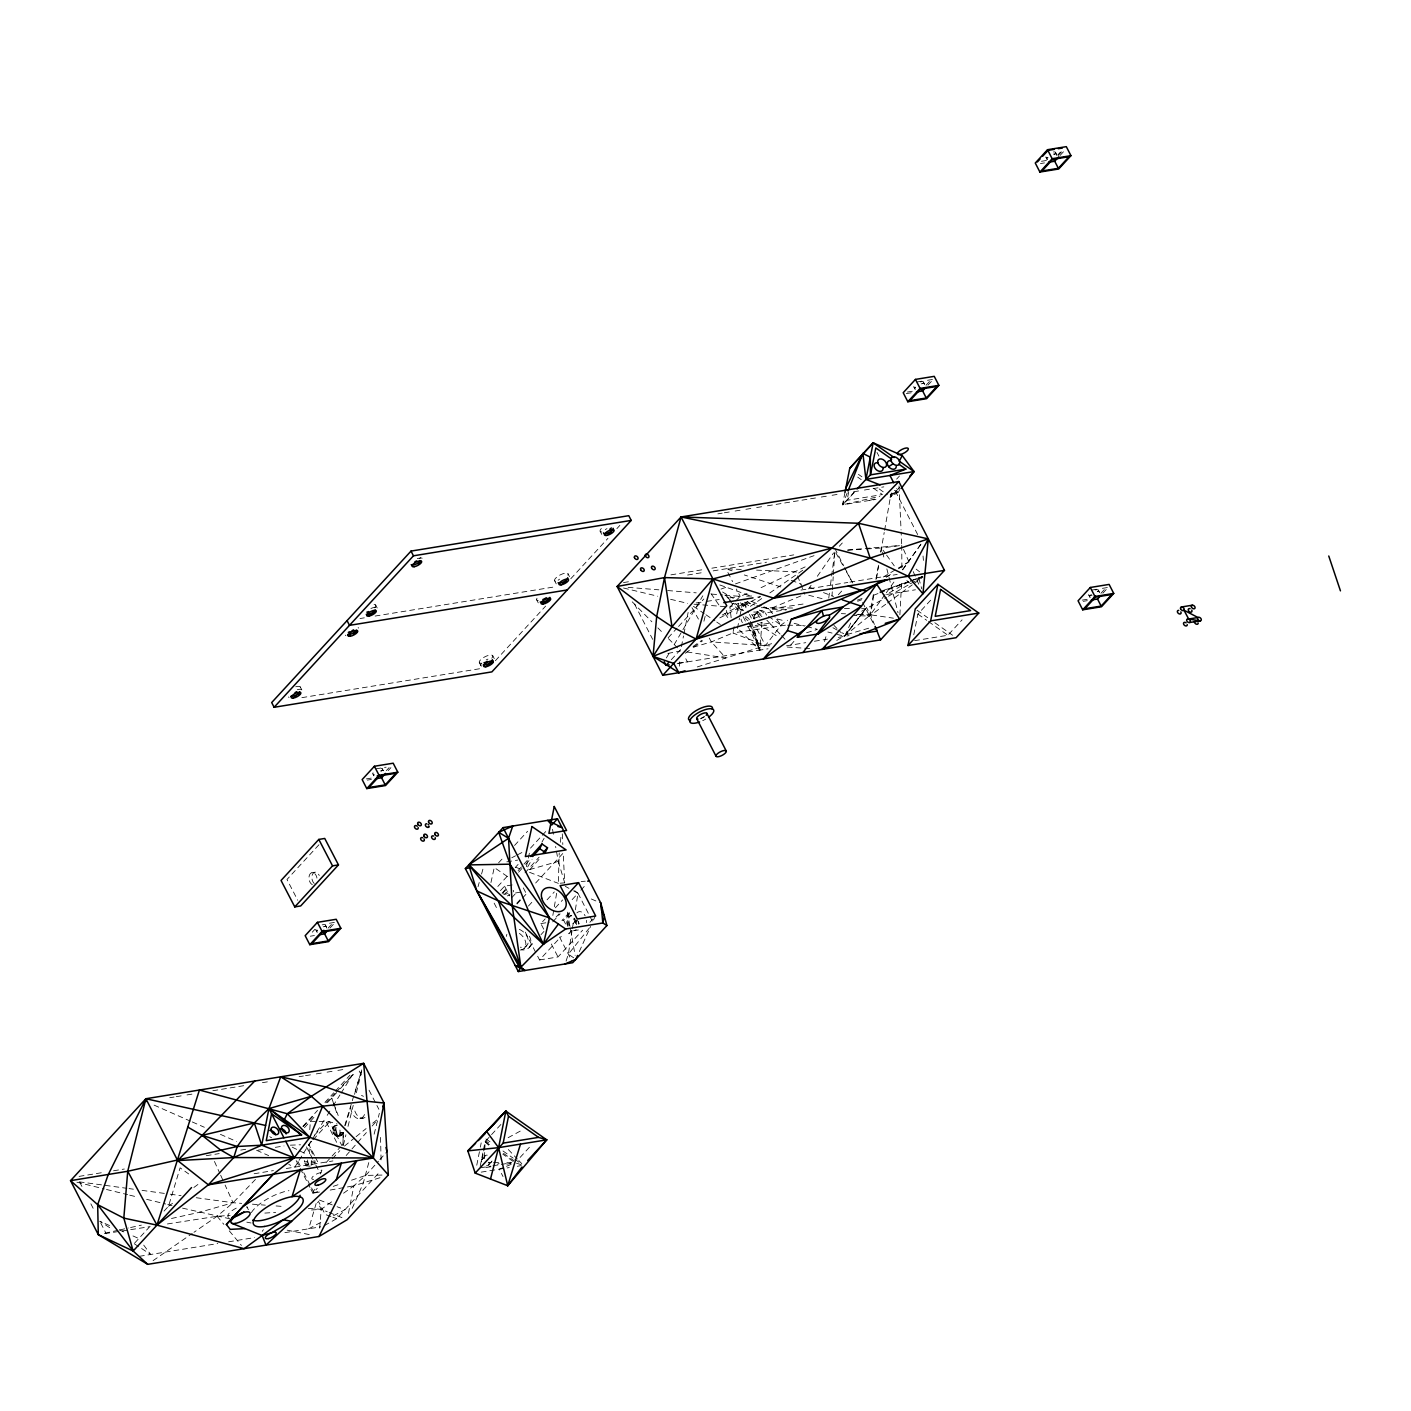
<?xml version="1.0" encoding="UTF-8"?>
<svg xmlns="http://www.w3.org/2000/svg" width="1411" height="1411" viewBox="0 0 1411 1411"><rect width="100%" height="100%" fill="white"/><g stroke="black" fill="none" stroke-linecap="round" stroke-linejoin="round"><path stroke-width="0.75" stroke-dasharray="5 3.75" d="M336.188 1125.22C325.183 1129.382 342.238 1145.185 339.822 1129.065M343.332 1132.38L342.873 1145.326L343.332 1132.38L340.051 1132.91M484.502 1157.443L484.714 1151.517M484.784 1149.559L485.084 1141.658L501.399 1123.932M899.883 614.843L901.7 580.838M831.979 596.077L832.261 591.791M832.384 589.639L833.213 576.782M833.354 574.647L834.871 551.084L829.862 589.551M309.767 1129.7L310.349 1121.269L316.029 1115.078M679.379 666.168L679.714 661.812M761.958 622.445L759.823 650.136L677.527 663.505M319.68 1228.134L321.232 1209.333L317.546 1202.154M535.669 883.004L563.201 853.073L564.7 882.827L558.35 883.374L559.215 852.914M560.361 842.314L561.278 833.848M873.356 594.472L869.582 616.06L856.001 615.602M828.751 598.105L829.58 591.685M311.143 1165.468L311.39 1159.965M311.708 1161.412L314.97 1160.883L315.023 1162.347L314.829 1163.722L311.566 1164.269M343.402 1132.768C340.792 1140.37 333.278 1131.075 336.682 1126.472L333.419 1127.001M753.58 618.882L753.633 618.565A5.221 3.563 42.6 0 0 750.229 613.432M759.965 617.507L759.03 616.519A5.221 3.563 42.6 0 1 757.672 613.168L758.995 610.716A5.221 3.563 42.6 0 1 765.397 612.921L786.703 609.675M572.09 930.519L568.333 954.171L565.158 963.942M572.407 928.456L574.048 918.102M575.371 909.83L577.999 893.269L574.665 890.658M873.744 595.407L870.569 614.808L874.397 624.456M876.566 578.175L878.683 565.229M880.799 552.301L881.505 547.997L901.735 545.351L901.135 532.159M552.83 915.422L556.869 891.928M875.966 579.515L878.224 566.693M880.834 551.719L884.203 532.494M884.591 530.36L890.941 494.009M681.407 646.661L683.506 635.973M683.929 633.821L688.127 612.445M348.429 1213.354L353.896 1185.769L365.731 1175.416L378.465 1161.2M476.759 1165.221L479.511 1151.394M480.34 1147.143L481.186 1142.892M480.163 1166.509L483.038 1152.011M483.444 1149.947L485.084 1141.658L490.393 1145.397M482.103 1159.525L485.807 1140.899L491.099 1144.621M734.161 626.59L732.909 632.957L711.391 641.899L692.889 647.314M736.701 613.838L738.8 603.22L729.91 607.012L731.163 617.824M737.459 628.424L739.505 618.071M739.928 616.007L742.398 603.591M844.977 492.368L842.49 504.838L875.949 499.406M848.699 492.033L847.041 500.305L842.49 504.838L879.811 496.302M913.764 634.791L917.873 614.102L930.625 600.222M490.957 882.528L494.256 867.536L508.63 877.36M526.391 866.636L530.042 850.163M368.765 1162.611L363.156 1183.529L351.604 1209.668M343.332 1145.309L345.924 1134.797M348.023 1126.401L353.226 1105.377M356.348 1092.749L361.569 1071.725M374.127 1134.197L379.347 1113.314M703.93 621.228L705.976 613.044M478.029 886.69L479.211 882.475M481.557 874.026L483.32 867.677M891.77 492.88L890.623 497.025L886.425 497.695M345.378 1125.431L350.845 1106.806M354.514 1094.389L361.816 1069.538L354.796 1092.484M316.152 1203.512L308.692 1228.787L322.061 1221.75M164.046 1211.097L168.509 1206.264L180.097 1167.832L188.668 1173.917M824.483 641.511L826.864 633.61M344.672 1125.819L354.161 1094.566M319.415 1192.03L312.942 1193.212L314.441 1189.35M320.438 1173.952L321.937 1170.107L318.674 1170.636L315.852 1165.133M847.2 492.986L842.49 504.838L854.202 492.122M579.321 951.578L590.627 926.41M593.502 920.007L595.971 914.487M850.657 623.098L844.713 636.326L834.166 633.627M527.661 866.954L532.053 859.317M541.912 842.155L544.099 838.346M666.362 657.949L669.678 652.305M674.105 644.756L681.83 631.581M682.942 629.694L702.819 595.795M311.002 1141.234L294.811 1167.126L288.779 1164.481M312.166 1139.382L326.029 1117.195M327.193 1115.343L331.814 1107.935M332.978 1106.083L339.91 1094.989M341.074 1093.137L352.644 1074.635M808.574 588.898L811.078 585.3M817.339 576.288L833.619 552.883M885.014 594.542L869.599 615.849M886.302 592.761L893.921 582.055M902.846 569.585L921.93 542.829L900.535 572.425M697.263 666.927L765.467 645.585L781.024 625.144L787.603 620.223M865.807 608.723L844.307 636.114L865.807 608.723L861.539 608.688M589.322 928.032L568.333 954.171L575.847 959.304M790.636 645.127L794.94 640.224M310.967 1189.367L312.942 1193.212L317.281 1188.291M346.171 1155.521L350.492 1150.6M351.939 1148.96L366.384 1132.574M372.151 1126.013L377.936 1119.47M379.876 1159.613L386.949 1151.711M518.084 870.622L527.943 859.669M518.631 872.192L524.257 865.931M525.65 864.361L529.883 859.669M525.033 872.827L539.09 857.165M529.778 869.687L541.03 857.165M386.385 770.6L389.101 767.637M318.939 844.766L286.98 879.494L297.756 900.271M388.254 770.547L390.918 767.655M495.367 660.718L545.616 606.113M570.767 578.757L607.947 538.332M616.889 528.631L619.852 525.386M312.272 932.195L314.935 929.285M328.04 928.173L333.49 922.247M329.945 928.085L335.271 922.283L329.151 923.288M1057.721 154.963L1060.384 152.071M1058.144 155.545L1062.236 151.1M1060.049 155.457L1065.376 149.654M668.126 637.807L677.051 628.107M678.55 626.484L703.842 598.987M134.715 1243.003L149.213 1227.235M671.248 659.748L681.46 648.637M926.057 385.238L931.507 379.312M927.962 385.15L933.306 379.347L925.14 380.67M498.594 862.809L504.397 856.512M514.539 845.471L527.591 831.291M854.149 492.598L847.041 500.305L882.439 494.555L873.603 488.329M530.501 848.117L546.092 831.15M497.818 886.478L507.96 875.455M515.209 867.571L518.102 864.414M500.464 890.623L504.556 886.196L514.98 884.485M754.814 615.073L758.271 611.316M502.069 893.128L506.073 888.789M896.62 479.123L899.46 476.036M511.734 897.731L517.061 891.928M302.854 1126.401L317.563 1110.404M324.918 1102.414L333.737 1092.82M335.201 1091.232L349.91 1075.235M327.387 1102.714L338.922 1090.174M304.459 1127.671L310.349 1121.269L329.627 1121.78L337.176 1124.056M839.333 546.233L842.296 542.988M340.386 1088.604L353.473 1074.371M516.708 903.34L520.694 899.001M899.389 487.483L890.623 497.025L898.472 492.016L896.585 488.347M517.061 903.992L521.153 899.548M522.511 898.066L527.961 892.14M314.441 1135.273L326.364 1122.309L329.627 1121.78L341.868 1145.591M311.743 1141.234L308.762 1144.462L309.714 1155.803M313.242 1139.612L329.627 1121.78M528.419 906.038L532.829 901.259M547.062 899.812L554.311 891.928M838.293 594.789L844.131 588.44M543.711 929.161L540.854 923.605L545.193 918.878M555.352 907.837L562.601 899.971M326.135 1162.541L330.597 1157.673M332.096 1156.05L339.54 1147.954M524.134 948.421L526.603 945.758M332.379 1158.766L339.822 1150.653M556.093 917.079L559.003 913.905M572.143 899.636L577.999 893.269L570.767 889.336M580.838 890.165L586.553 883.974M529.248 947.398L535.122 941.014M540.995 934.646L543.923 931.454M552.724 921.877L560.079 913.887M569.321 912.458L561.913 920.501L563.624 920.219L569.533 913.781M537.662 956.252L539.566 959.956L561.296 936.322M572.901 923.729L575.794 920.572M571.667 930.502L568.704 933.712L570.414 933.447M539.566 959.956L557.998 956.958L582.637 930.184M589.886 922.3L592.779 919.143M324.495 1225.524L336.735 1218.645L379.894 1171.73M914.61 640.665L947.91 635.25L962.09 619.835M481.962 1159.225L485.031 1155.891M488.576 1165.045L491.628 1161.729M520.095 1157.426L530.025 1146.614M1100.933 593.308L1106.383 587.382M1102.838 593.22L1108.182 587.417L1100.016 588.74M303.259 1126.578L315.323 1113.932M325.906 1102.855L334.954 1093.366M336.471 1091.779L353.085 1074.388M255.462 1179.42L233.062 1202.736L217.1 1216.264L193.977 1232.279M729.91 607.012L734.302 602.444M735.766 600.927L740.175 596.377L748.324 593.026M344.46 1146.067L354.443 1138.007M356.101 1136.666L366.084 1128.588M372.733 1123.209L379.383 1117.829M168.509 1206.264L175.281 1201.237M193.889 1187.445L198.969 1183.688M885.702 604.278L869.582 616.06L861.909 613.714L844.713 636.326L838.557 630.082M887.484 602.973L912.282 584.842M914.063 583.537L922.917 577.064M685.305 653.24L692.201 648.266M693.93 647.032L702.555 640.806M331.55 1201.89L321.232 1209.333L308.215 1210.197M343.579 1193.212L353.896 1185.769L382.522 1176.933M692.995 646.52L701.796 640.365M153.093 1260.64L192.213 1233.514M750.387 606.36L762.751 597.841M769.824 592.955L804.993 568.704M886.231 577.311L891.593 573.607M898.736 568.686L907.679 562.548L898.296 568.104M836.741 640.471L845.912 634.897L870.569 614.808L893.428 618.177M883.268 577.011L896.408 569.215M908.86 581.579L886.337 594.525L915.474 589.78M861.698 611.228L886.514 597.259M888.436 596.183L915.157 581.138M917.062 580.062L922.794 576.834M508.119 1137.689L522.723 1129.77M805.17 566.887L758.518 588.863M722.238 615.037L747.371 601.65M333.507 1215.735L344.972 1209.703L337.088 1206.74M719.786 617.895L760.458 596.659L755.114 597.523M511.805 857.747L515.544 855.807M517.414 854.854L523.022 851.962M800.866 595.936L769.207 609.111L756.86 605.566M511.152 1164.41L499.247 1169.208L503.021 1176.545M857.676 601.298L861.751 599.746M873.938 595.107L877.995 593.555M880.023 592.779L908.455 581.949M910.483 581.173L922.671 576.535L910.43 580.803M752.275 615.196L757.672 613.168M753.633 618.565L759.03 616.519M857.341 600.151L863.461 597.947M879.794 592.02L908.367 581.667L879.882 591.632M910.412 580.944L922.653 576.499M721.003 589.092L727.212 586.853M735.484 583.889L814.041 555.652M312.942 1193.212L319.027 1191.149M333.243 1186.351L341.374 1183.617M351.515 1180.196L365.731 1175.416L382.169 1175.063M709.222 638.089L711.391 641.899L765.467 645.585L771.641 643.663M806.616 632.763L816.898 629.571M868.647 628.212L845.912 634.897L842.208 632.851M869.652 500.429L877.889 498.03M890.235 494.414L898.472 492.016L894.398 490.446M529.584 869.599L558.297 861.398L555.599 846.406M892.246 493.444L898.472 492.016M854.078 615.531L861.998 613.714M104.767 1233.232L117.677 1230.374M119.829 1229.898L128.436 1227.993M130.588 1227.517L141.365 1225.136M171.489 1218.487L199.48 1212.296L233.062 1202.736L241.669 1203.371M667.862 653.452L680.561 650.93M330.192 1190.073L353.896 1185.769M677.245 663.523L687.369 661.847L684.529 656.327M1041.477 161.295L1047.597 160.307M1040.436 163.57L1044.51 162.9M916.974 382.011L923.094 381.005M907.361 392.046L913.622 391.041M906.303 393.598L912.423 392.593M717.864 513.851L722.185 513.145M724.337 512.793L732.962 511.399M735.113 511.047L743.738 509.636M745.89 509.3L754.515 507.889M756.666 507.537L765.291 506.143M767.443 505.791L808.397 499.124M810.549 498.788L819.174 497.377M821.325 497.025L829.95 495.631M832.102 495.279L840.727 493.868M853.655 491.769L862.28 490.375M864.432 490.023L883.833 486.866M359.999 618.529L364.32 617.824M375.097 616.06L556.199 586.623M623.503 582.567L632.11 581.156M670.913 574.859L703.242 569.603M711.867 568.192L793.758 554.876M687.563 575.035L704.636 572.249M713.172 570.873L766.543 562.195M800.954 590.08L847.835 582.461M849.951 582.108L897.202 574.436M301.883 697.651L480.834 668.549M747.283 626.819L751.216 626.184M755.15 625.549L772.84 622.674M780.036 634.033L770.97 624.526L753.65 627.348L759.823 650.136L768.043 648.795M1091.849 590.08L1097.97 589.075M786.527 645.797L805.769 642.658M814.429 641.247L827.41 639.148M838.222 637.384L849.052 635.62M1082.237 600.116L1088.498 599.111M1083.225 601.333L1087.299 600.663M375.926 768.854L386.138 767.196M366.313 778.907L372.575 777.884M367.301 780.107L371.393 779.454M311.637 872.739L314.53 872.263M506.796 861.856L517.643 860.093M515.544 892.969L521.982 891.928M310.314 936.198L314.406 935.546M570.661 915.739L571.667 915.563A6.332 4.074 80.8 0 0 568.404 919.725A6.332 4.074 80.8 0 0 570.132 926.48M540.854 923.605L549.549 922.177M573.413 930.766L581.579 929.443M169.761 1097.723L174.064 1097.035M176.216 1096.682L184.841 1095.271M186.993 1094.918L193.466 1093.878M212.867 1090.721L245.197 1085.465M262.428 1082.66L271.053 1081.267M299.079 1076.699L303.383 1076.011M305.534 1075.658L314.159 1074.247M316.311 1073.894L324.936 1072.501M327.087 1072.148L335.712 1070.755M337.864 1070.402L346.489 1068.991M359.911 1118.676L363.174 1118.147M334.054 1126.049L337.335 1125.519M332.978 1128.2L336.259 1127.671M332.784 1129.594L336.065 1129.047M332.855 1131.058L336.118 1130.511M333.155 1132.504L336.435 1131.957M333.684 1133.827L336.964 1133.298M339.998 1133.35L343.261 1132.821M79.087 1176.386L94.184 1173.934M96.336 1173.582L104.961 1172.171M113.568 1170.777L124.344 1169.013M206.253 1155.697L219.181 1153.598M240.734 1150.106L247.207 1149.048M334.407 1134.938L337.688 1134.409M339.557 1134.567L342.838 1134.038M335.271 1135.784L338.552 1135.255M338.922 1135.52L342.203 1134.973M336.224 1136.278L341.391 1135.608M337.194 1136.402L340.474 1135.873M258.054 1150.159L264.545 1149.118M275.339 1147.355L283.981 1145.944M310.12 1166.156L305.993 1165.839L304.741 1163.405L304.423 1161.958L307.704 1161.429L307.633 1159.965M304.741 1163.405L308.004 1162.876L309.256 1165.31M311.76 1162.876L315.023 1162.347M305.27 1164.728L308.533 1164.198M254.156 1173.74L273.417 1170.601M286.257 1168.52L332.925 1160.936M480.463 1167.797L490.869 1166.103M492.95 1165.768L499.194 1164.745M501.275 1164.41L511.682 1162.717M485.984 1167.55L494.309 1166.209M506.796 1164.163L510.976 1163.493M481.204 1172.135L509.283 1167.567M517.29 1166.262L521.312 1165.609M139.354 1256.319L217.788 1243.567M228.6 1241.803L254.58 1237.588M284.881 1232.65L320.738 1226.829M104.784 1233.655L119.9 1231.309M122.069 1230.974L128.542 1229.969M130.694 1229.634L150.148 1226.618M167.415 1223.954L217.1 1216.264L230.116 1215.4M696.117 602.956L704.495 601.703M706.594 601.386L719.187 599.499M729.681 597.947L740.175 596.377L736.383 589.022M803.071 604.049L769.207 609.111L763.386 606.571M847.799 549.973L897.431 545.722M581.173 881.522L585.283 881.187M847.588 550.237L864.555 549.108M866.671 548.967L881.505 547.997L885.332 553.359M264.827 1213.09L275.674 1212.366M290.349 1145.168L300.578 1144.78M746.631 596.165L755.255 595.883M498.524 1162.593L489.282 1162.505A4.409 3.016 42.6 0 1 488.294 1162.258M761.34 607.7L792.964 608.018M844.413 608.511L850.833 608.582M785.416 625.196L732.909 632.957L765.467 645.585L769.824 645.885M787.603 625.214L805.134 625.426M506.831 1162.699L510.976 1162.77M753.739 612.021L757.83 612.145M786.033 609.799L769.207 609.111L775.115 617.136M841.326 613.626L845.506 613.803M858.029 614.296L870.569 614.808L866.372 607.312M741.286 569.444L725.995 568.774L732.097 570.838M756.578 570.115L795.91 571.825L804.817 594.296M787.232 647.049L802.489 648.09M804.658 648.231L811.202 648.672M252.41 1204.183L265.321 1205.153M276.08 1205.946L284.669 1206.599M308.321 1208.363L321.232 1209.333L327.211 1211.732M694.036 604.225L725.695 606.677M628.107 587.364L658.866 589.833M667.65 590.539L696.223 592.849M711.603 594.084L722.591 594.966M724.778 595.142L740.175 596.377M79.21 1181.836L126.884 1188.309M129.054 1188.591L133.392 1189.191M142.052 1190.373L168.05 1193.9M170.22 1194.2L181.067 1195.664M196.235 1197.727L233.062 1202.736L225.09 1185.046M687.034 651.953L725.836 657.985L711.391 641.899M182.566 1208.151L229.834 1218.787M246.819 1222.155L251.07 1223.002M287.156 1230.18L310.508 1234.819M623.521 588.017L657.738 596.218M670.578 599.287L687.668 603.379M76.9 1182.206L104.361 1188.944M106.478 1189.473L127.625 1194.658M129.724 1195.17L138.19 1197.251M146.638 1199.332L165.669 1203.989M167.786 1204.518L172.001 1205.558M808.75 595.283L822.56 598.758M777.285 619.006L785.715 621.157M794.146 623.327L804.676 626.043M806.775 626.59L817.322 629.288M827.851 632.005L832.067 633.08M744.779 602.091L754.814 604.966M521.259 1164.675L515.138 1162.823L502.757 1154.11M780.777 586.923L744.303 574.947M719.804 584.965L750.952 596.059M515.879 867.342L519.724 868.717M330.968 1216.547L325.183 1214.448L318.375 1201.184M332.89 1217.252L336.735 1218.645M319.362 1200.038L335.113 1205.982M791.271 580.327L801.36 584.172M809.403 587.241L813.441 588.775M823.513 592.602L833.584 596.447M529.584 872.333L558.35 883.374M329.204 1212.525L343.173 1218.116M591.297 898.983L600.804 903.058M751.781 601.474L761.464 605.725M154.081 1105.13L190.273 1121.075M192.284 1121.957L204.348 1127.266M220.433 1134.356L236.501 1141.446M256.608 1150.3L268.672 1155.609M109.564 1225.559L99.811 1221.22L110.711 1228.346M119.318 1229.881L125.156 1232.473M132.969 1235.93L138.825 1238.541M292.2 1147.161L298.038 1150.036M299.979 1151.006L307.757 1154.833M743.297 610.734L740.034 609.076L742.592 611.333L733.544 603.15M565.335 886.373L568.95 888.348M832.949 627.754L840.356 631.846M722.538 591.985L733.297 598.423M742.115 603.679L748.624 607.577M134.327 1243.796L139.777 1247.342M141.594 1248.541L150.677 1254.467L143.569 1244.908M757.372 623.203L777.972 636.784M693.401 606.307L704.177 613.591M705.976 614.79L714.954 620.858M716.735 622.057L720.333 624.491M858.435 474.361L861.909 476.812M879.159 488.947L887.343 494.714M857.694 477.13L861.221 479.617M917.027 610.205L927.68 617.701M934.787 622.71L952.548 635.215M917.873 614.102L926.71 620.311M928.473 621.563L947.91 635.25M747.195 601.315L750.705 603.785M759.629 610.063L766.755 615.09M768.536 616.342L781.024 625.144L776.297 618.723M744.567 602.762L749.876 606.501M756.931 611.474L762.24 615.214M485.895 1138.942L492.756 1143.774M502.986 1150.97L513.145 1158.131M514.839 1159.331L521.611 1164.093M503.462 1153.334L514.08 1160.794M916.18 569.144L919.584 571.79M906.779 580.556L911.629 584.524M725.43 595.266L728.676 597.982M735.184 603.414L743.297 610.222M727.053 597.241L731.921 601.668M739.523 630.135L759.823 650.136L751.375 621.351M485.084 1141.658L489.529 1146.085M833.936 625.39L837.005 628.512M632.216 601.827L651.864 621.775M657.896 627.913L662.429 632.516M668.479 638.654L677.545 647.861M729.328 600.539L741.181 612.78M781.553 635.62L786.103 640.365M766.826 620.187L770.97 624.526M508.313 1149.542L517.308 1158.995M518.807 1160.565L521.805 1163.705M217.1 1216.264L223.855 1224.36M229.27 1230.851L241.422 1245.437M740.493 602.709L745.22 608.794M886.619 555.14L894.274 565.864M711.021 593.661L719.839 606.271M724.884 613.468L728.658 618.865M765.397 612.921L766.596 615.178M691.972 607.7L698.445 619.094M835.912 552.953L845.365 569.832M846.424 571.702L852.72 582.937M1055.569 152.335L1056.557 154.275M1046.027 157.362L1047.015 159.302M1098.358 590.098L1099.363 592.038M1088.816 595.125L1089.821 597.065M923.482 382.028L924.487 383.968M913.94 387.055L914.945 388.995M876.989 452.42L878.894 456.106M895.385 491.204L917.997 535.175M834.712 548.226L843.743 565.793M844.678 567.61L851.768 581.403M862.615 602.497L873.427 623.556M727.882 572.46L732.609 581.649M743.756 603.361L748.5 612.603M749.453 614.455L751.357 618.159M756.966 629.059L765.467 645.585M600.169 531.347L601.721 534.346M634.562 604.102L652.676 639.342M567.945 573.642L569.497 576.658M554.699 580.856L556.234 583.854M536.709 599.851L538.261 602.867M492.721 655.639L494.256 658.637M479.352 662.676L480.904 665.692M577.999 893.269L592.673 921.842M577.346 920.007L579.286 923.782L577.593 924.064L575.653 920.289M563.624 920.219L565.564 923.993M559.55 937.045L571.861 960.997M523.305 887.907L526.038 893.198M551.331 943.994L557.998 956.958M375.661 604.984L377.196 607.982M504.556 886.196L509.706 895.862M525.28 932.16L536.709 954.4M494.15 903.128L496.919 908.525M382.434 768.872L383.439 770.812A5.397 1.87 -27.2 0 0 380.176 770.706M372.892 773.916L373.897 775.856A5.397 1.87 -27.2 0 1 374.038 774.727M300.278 686.91L301.831 689.926M325.465 924.963L326.452 926.904M315.923 929.99L316.911 931.948M359.223 1071.072L361.198 1074.882M369.047 1090.192L375.926 1103.578M376.913 1105.483L378.889 1109.311M326.364 1122.309L336.718 1142.451M314.424 1155.45L308.762 1144.462L313.365 1156.156M315.358 1157.285L319.115 1164.604M306.452 1146.826L314.918 1163.317M297.897 1161.359L302.783 1170.848M303.753 1172.735L310.579 1186.016M311.549 1187.921L315.447 1195.505M296.187 1160.6L309.979 1187.445M248.407 1209.703L246.854 1206.687A10.706 3.704 -27.2 0 1 247.048 1207.675M79.916 1182.541L81.909 1186.404M90.851 1203.812L94.837 1211.555M100.728 1223.02L106.266 1233.814M743.156 616.713L747.072 624.579M748.059 626.537L759.823 650.136L750.299 621.387M214.454 1161.465L219.781 1173.264M220.663 1175.222L224.208 1183.088M903.516 549.39L909.689 563.518M913.217 571.596L919.39 585.724M748.712 622.586L759.823 650.136L749.823 623.045M333.102 1101.956L331.656 1098.075L334.319 1105.836M333.843 1103.896L338.199 1115.554M726.259 610.399L729.187 618.618M334.989 1107.776L337.652 1115.537M558.297 861.398L564.7 882.827M918.826 578.281L921.718 588.775M882.58 552.177L884.715 560.537M886.849 568.898L898.049 612.815M307.704 1161.429L308.004 1162.876M552.53 829.28L554.064 837.834M567.398 912.141L575.141 955.353M923.041 556.005L923.411 560.396M562.284 833.883L562.813 844.519M899.036 485.948L901.047 529.954M304.37 1160.495L304.423 1161.958M380.529 1137.407L381.129 1161.412M901.735 545.351L901.894 570.326M499.053 1163.334A4.409 3.016 42.6 0 1 497.642 1164.11M492.016 1161.024A4.409 3.016 42.6 0 1 490.217 1162.488M484.626 1158.378A4.409 3.016 42.6 0 1 488.347 1155.362M488.982 1162.558A4.409 3.016 42.6 0 1 486.231 1165.821M481.557 1161.712A4.409 3.016 42.6 0 1 485.296 1158.678M761.993 622.498A5.221 3.563 42.6 0 1 759.965 622.868M754.85 619.182A5.221 3.563 42.6 0 1 755.979 614.261A5.221 3.563 42.6 0 1 761.94 616.678M747.936 620.575A5.221 3.563 42.6 0 1 745.167 617.701M742.451 622.551A5.221 3.563 42.6 0 1 741.11 619.182M745.608 616.625A5.221 3.563 42.6 0 1 750.017 621.193M365.008 1117.459A11.517 7.39 80.8 0 1 354.038 1107.935M361.463 1095.5A11.517 7.39 80.8 0 1 363.421 1096.365M364.549 1114.531A11.517 7.39 80.8 0 1 356.013 1117.741A11.517 7.39 80.8 0 1 350.545 1105.483M228.776 1217.323A10.706 3.704 -27.2 0 1 237.93 1207.375M313.595 1179.384A6.12 2.116 -27.2 0 1 314.212 1175.416A6.12 2.116 -27.2 0 1 322.502 1172.982M262.252 1231.38A6.12 2.116 -27.2 0 1 263.487 1229.739M251.387 1212.613A27.709 9.56 -27.2 0 1 276.662 1194.323L283.082 1192.03A27.709 9.56 -27.2 0 1 288.955 1190.672M271.706 1137.777A4.498 3.069 42.6 0 1 269.748 1136.613M575.265 923.006A8.995 5.785 80.8 0 1 574.753 918.385M576.87 912.882A8.995 5.785 80.8 0 1 585.159 915.88M586.412 920.325A8.995 5.785 80.8 0 1 586.465 922.635M576.182 919.919A6.332 4.074 80.8 0 1 576.358 924.716M568.333 925.404A6.332 4.074 80.8 0 1 567.751 918.42A6.332 4.074 80.8 0 1 571.737 915.862M574.577 918.614A6.332 4.074 80.8 0 1 575.371 924.875M567.91 926.48A8.995 5.785 80.8 0 1 570.009 913.27M578.263 921.648A8.995 5.785 80.8 0 1 578.316 923.976M576.199 929.479A8.995 5.785 80.8 0 1 574.894 930.413M519.407 933.394A11.253 7.69 42.6 0 1 525.88 943.553A11.253 7.69 42.6 0 1 520.271 950.026M506.355 936.41A11.253 7.69 42.6 0 1 506.902 934.347M519.371 929.355A11.253 7.69 42.6 0 1 528.331 940.89A11.253 7.69 42.6 0 1 520.306 947.204M529.425 936.216A14.304 9.789 42.6 0 1 521.611 949.868M480.957 663.311A7.549 2.61 -27.2 0 1 481.063 659.36A7.549 2.61 -27.2 0 1 490.252 655.039A7.549 2.61 -27.2 0 1 491.751 658.231M481.486 666.133A7.549 2.61 -27.2 0 1 481.856 663.082M486.178 659.942A7.549 2.61 -27.2 0 1 487.959 659.113M538.208 600.557A7.549 2.61 -27.2 0 1 537.027 598.229M295.728 686.769A7.549 2.61 -27.2 0 1 299.308 689.52M345.924 635.603A7.549 2.61 -27.2 0 1 345.342 635.144M358.112 627.648A7.549 2.61 -27.2 0 1 358.694 628.107M289.061 697.422A7.549 2.61 -27.2 0 1 288.461 696.963M297.262 689.767A7.549 2.61 -27.2 0 1 301.231 689.468M1095.112 589.992A5.397 1.87 -27.2 0 1 1096.841 592.726M1092.079 595.23A5.397 1.87 -27.2 0 1 1088.728 594.631M1090.244 597.4A5.397 1.87 -27.2 0 1 1091.338 594.437M1097.247 591.65A5.397 1.87 -27.2 0 1 1099.451 592.532M381.305 768.431A5.397 1.87 -27.2 0 1 380.917 771.5M374.038 774.357A5.397 1.87 -27.2 0 1 373.033 772.787M507.554 893.498A5.397 1.87 -27.2 0 1 504.186 894.292M503.462 894.168A5.397 1.87 -27.2 0 1 508.083 889.142M513.163 890.429A5.397 1.87 -27.2 0 1 513.445 891.875M509.812 894.839A5.397 1.87 -27.2 0 1 507.29 895.897M504.732 893.939A5.397 1.87 -27.2 0 1 507.801 891.681M322.202 924.858A5.397 1.87 -27.2 0 1 323.948 927.591M317.052 930.449A5.397 1.87 -27.2 0 1 315.817 929.496M323.207 926.798A5.397 1.87 -27.2 0 1 326.311 928.032M317.334 932.265A5.397 1.87 -27.2 0 1 317.598 930.078M920.237 381.905A5.397 1.87 -27.2 0 1 921.965 384.639M915.086 387.514A5.397 1.87 -27.2 0 1 913.852 386.561M915.369 389.313A5.397 1.87 -27.2 0 1 915.633 387.143M921.224 383.845A5.397 1.87 -27.2 0 1 924.575 384.462M374.056 604.349A7.549 2.61 -27.2 0 1 373.527 608.652M420.549 557.698A7.549 2.61 -27.2 0 1 419.561 558.756M601.774 531.982A7.549 2.61 -27.2 0 1 602.303 527.661M555.352 581.261A7.549 2.61 -27.2 0 1 560.573 574.718A7.549 2.61 -27.2 0 1 567.875 575.177M370.899 608.458A7.549 2.61 -27.2 0 1 377.337 608.67M417.286 558.685A7.549 2.61 -27.2 0 1 422.771 558.932M605.301 529.601A7.549 2.61 -27.2 0 1 606.995 528.614M558.139 580.238A7.549 2.61 -27.2 0 1 559.567 579.163M1053.312 154.169A5.397 1.87 -27.2 0 1 1056.433 155.404M1047.438 159.637A5.397 1.87 -27.2 0 1 1047.703 157.45M1053.453 151.947A5.397 1.87 -27.2 0 1 1054.052 154.963M1048.126 157.75A5.397 1.87 -27.2 0 1 1045.921 156.868M314.212 883.498A6.226 4.004 80.8 0 1 312.819 873.709A6.226 4.004 80.8 0 1 319.274 875.525M312.325 884.662A6.226 4.004 80.8 0 1 308.974 877.377A6.226 4.004 80.8 0 1 313.03 872.668A6.226 4.004 80.8 0 1 317.087 879.141M705.782 719.046A13.281 4.586 -27.2 0 1 702.713 720.668M704.459 716.471A13.281 4.586 -27.2 0 1 701.39 718.076M704.16 716.947A5.75 1.975 -27.2 0 1 700.191 718.799"/><path stroke-width="1.5" d="M265.603 1125.467L145.897 1098.728L127.731 1171.271L123.815 1218.116L133.163 1251.028L147.749 1264.344L318.992 1236.495L347.159 1219.704L388.325 1174.94L384.057 1103.032L363.65 1063.33L145.897 1098.728L70.55 1180.654L98.294 1234.643L147.749 1264.344M685.005 670.772L678.885 672.694L653.046 656.397L656.679 616.554L664.51 577.593L681.072 516.955L898.825 481.539L944.47 570.361L880.517 639.906L662.764 675.305L617.118 586.482L681.072 516.955L858.488 523.269L928.315 538.914L922.935 593.802L908.12 576.27L870.181 558.103L831.837 548.085L681.072 516.955L726.736 605.778L662.764 675.305M127.731 1171.271L156.974 1225.136L208.369 1184.817L373.315 1157.99L384.057 1103.032L367.036 1101.268L322.625 1106.189L287.315 1113.755L199.41 1090.033L156.974 1225.136L123.815 1218.116L97.676 1204.659L70.55 1180.654L127.731 1171.271L237.224 1146.49L261.688 1145.203L309.803 1137.389L373.315 1157.99L388.325 1174.94M187.963 1127.195L202.108 1135.361L220.063 1149.63L233.767 1157.549L373.315 1157.99L367.036 1101.268L325.518 1086.911L280.701 1076.805L268.954 1108.605L261.688 1145.203L233.767 1157.549L177.68 1160.583L145.897 1098.728L108.083 1174.957L97.676 1204.659L98.294 1234.643L133.163 1251.028L191.543 1187.551M475.19 1173.105L503.163 1143.122L508.507 1116.207L505.861 1111.074L467.835 1150.865L475.19 1173.105L507.748 1185.734L546.727 1139.841L505.861 1111.074L479.881 1138.695M844.977 492.368L849.757 468.258L873.18 442.807L902.211 455.541L914.028 471.574L901.065 488.612M894.08 457.534L873.18 442.807L865.913 479.387L857.13 488.947M907.978 645.533L915.245 608.952L937.909 584.295L978.775 613.062L956.094 637.719L907.978 645.533L930.643 620.893L937.909 584.295M518.296 971.562L520.888 967.188L543.429 944.224L549.443 917.891L503.057 827.622L557.486 818.768L600.98 903.393L602.832 922.97L606.906 925.545L572.725 962.708L518.296 971.562L465.365 868.576L503.057 827.622M886.055 579.868L877.307 583.113L861.398 606.236L818.239 633.927L797.356 637.331L798.22 633.945L787.426 630.576L763.422 658.937L817.41 620.17M490.499 1179.049L498.594 1147.654L505.861 1111.074L488.312 1130.158M678.885 672.694L673.7 663.399L653.046 656.397L696.117 639.06L712.925 578.916L831.837 548.085L858.488 523.269L898.825 481.539M336.312 1179.719L341.356 1163.193L292.042 1196.669L300.314 1169.86L243.009 1206.37L226.36 1224.483L230.205 1229.369L245.02 1228.611M486.513 1131.322L498.594 1147.654L507.748 1185.734L520.483 1144.109M367.036 1101.268L363.65 1063.33L311.337 1096.294L268.954 1108.605L254.333 1122.962L237.224 1146.49L233.767 1157.549L208.369 1184.817L177.68 1160.583L254.774 1081.02M382.892 1106.735L384.057 1103.032M787.426 630.576L791.306 619.235C823.707 607.012 855.489 592.779 887.59 579.621M847.993 491.01L862.915 453.442L870.322 457.164L870.464 474.854L865.913 479.387L880.147 484.925M280.701 1076.805L311.337 1096.294L322.625 1106.189L309.803 1137.389L294.246 1157.831L273.205 1174.269L243.009 1206.37M577.593 955.441L575.847 959.304L565.158 963.942M539.725 848.699L542 844.007L547.521 847.782L545.246 852.473L539.725 848.699L532.688 856.53M845.789 488.224L862.915 453.442L865.913 479.387L914.028 471.574L899.318 461.221L902.211 455.541M318.992 1236.495L356.789 1160.689L265.991 1245.119L262.164 1235.507L231.863 1223.337M284.405 1119.487L287.315 1113.755L311.337 1096.294M908.12 576.27L928.315 538.914L870.181 558.103L773.634 598.141L696.117 639.06L672.006 626.749L656.679 616.554L617.118 586.482L664.51 577.593L712.925 578.916L773.634 598.141L944.47 570.361M653.046 656.397L672.006 626.749L712.925 578.916M600.98 903.393L601.686 910.73L604.384 916.268L602.832 922.97L565.652 929.02L543.429 944.224C526.038 907.943 511.981 870.234 498.718 832.331L512.722 826.052L508.542 838.293L468.752 864.908L498.383 900.871L513.375 916.797L543.429 944.224L558.421 924.046M803 652.499L829.668 617.277L829.262 615.249A7.584 2.628 -27.2 0 0 820.885 617.489A7.584 2.628 -27.2 0 0 816.44 622.78L817.04 623.221A7.584 2.628 -27.2 0 0 828.892 618.3M507.748 1185.734L522.017 1166.985M530.748 856.53L542 844.007M543.306 852.473L547.521 847.782M273.205 1174.269L226.36 1224.483M829.262 615.249L850.18 602.462L876.548 583.942L899.654 619.094L822.084 649.395L861.398 606.236L842.296 599.816M411.024 551.084L271.688 702.555L274.122 707.281L491.892 671.883L631.211 520.412L628.777 515.685L411.024 551.084L413.458 555.811L274.122 707.281M374.409 766.261L362.151 779.577L366.772 788.59L385.556 785.539L397.814 772.205L393.193 763.21L374.409 766.261L379.048 775.274L366.772 788.59M318.815 839.422L281.054 880.464L294.776 906.903L300.702 905.933L338.464 864.89L324.742 838.451L318.815 839.422L332.537 865.86L294.776 906.903M385.591 773.44L381.587 777.796L375.467 778.784M385.221 784.869L395.891 773.263L379.559 775.927L368.888 787.514L385.221 784.869L380.6 775.856M317.422 922.335L305.164 935.669L309.803 944.682L328.569 941.631L340.845 928.297L336.206 919.284L317.422 922.335L322.061 931.348L309.803 944.682M327.281 930.978L324.618 933.87L320.526 934.541M1047.526 149.707L1035.268 163.041L1039.907 172.054L1058.691 169.003L1070.949 155.669L1066.31 146.656L1047.526 149.707L1052.165 158.72L1039.907 172.054M1037.385 161.965L1040.048 159.055M1042.729 156.162L1048.056 150.377L1054.176 149.372M328.252 940.943L338.905 929.355L322.572 932.018L311.919 943.606L328.252 940.943L323.613 931.93M1058.726 156.903L1054.722 161.242L1048.602 162.247M1058.356 168.315L1069.009 156.727L1052.677 159.39L1042.023 170.978L1058.356 168.315L1053.717 159.302M915.457 379.4L903.199 392.734L907.82 401.747L926.604 398.678L938.862 385.362L934.241 376.349L915.457 379.4L920.078 388.413L907.82 401.747M664.175 661.688L666.063 665.375L668.532 662.676M849.757 468.258L873.18 442.807M925.299 388.043L922.635 390.935L916.515 391.941M926.269 398.008L936.939 386.42L920.607 389.066L909.936 400.653L926.269 398.008L921.648 388.995M551.772 824.994L557.486 818.768M909.636 476.336L914.028 471.574M797.356 637.331L822.119 610.399L843.002 607.012L818.239 633.927M565.494 896.814L578.545 882.633L595.689 916.004L577.24 919.002L560.096 885.632L578.545 882.633M485.384 1133.333L478.311 1140.582M527.696 1160.512L546.727 1139.841L538.543 1137.372L508.507 1116.207M1090.333 587.47L1078.075 600.804L1082.696 609.817L1101.48 606.765L1113.738 593.431L1109.117 584.419L1090.333 587.47L1094.954 596.483L1082.696 609.817M1091.391 600.01L1097.511 599.005L1100.174 596.112M1101.144 606.077L1111.815 594.49L1095.483 597.153L1084.812 608.741L1101.144 606.077L1097.511 599.005M475.56 1143.298L467.835 1150.865L498.594 1147.654L546.727 1139.841M773.634 598.141L831.837 548.085M262.164 1235.507L283.188 1219.774L291.601 1221.291L271.794 1232.685L262.164 1235.507L244.121 1248.682L156.974 1225.136M888.63 466.688L893.11 463.778M822.084 649.395L825.752 647.173M435.188 837.658A2.152 1.482 42.6 0 1 434.905 839.228L434.129 839.474A2.152 1.482 42.6 0 1 431.572 837.182A2.152 1.482 42.6 0 1 433.724 836.07M898.772 464.131L905.844 469.105L889.971 475.489L893.745 482.827M429.103 826.264A2.152 1.482 42.6 0 1 428.538 827.252L427.939 827.357M208.369 1184.817L294.246 1157.831L285.745 1141.287M696.117 639.06L861.151 590.327L865.49 590.698M885.191 623.345L899.654 619.094M791.306 619.235L821.96 610.575L823.53 616.166M1181.395 606.995L1192.295 605.213M1058.268 148.719L1062.342 148.049M1052.165 158.72L1070.949 155.669M920.078 388.413L938.862 385.362M905.844 469.105L870.464 474.854L875.808 447.94L891.717 459.139M413.458 555.811L631.211 520.412M567.24 589.957L349.487 625.355L347.071 620.628M723.79 602.62L753.015 597.876M930.643 620.893L978.775 613.062M666.063 665.375L669.202 664.863M859.899 633.856L877.272 631.034L875.349 627.295M1094.954 596.483L1113.738 593.431M1188.521 619.041L1197.974 617.507L1183.988 610.205L1188.75 619.164A2.152 1.482 42.6 0 1 1190.073 622.233A2.152 1.482 42.6 0 1 1186.916 621.105A2.152 1.482 42.6 0 1 1188.256 618.988L1200.126 620.893A2.152 1.482 42.6 0 0 1200.849 618.441A2.152 1.482 42.6 0 0 1197.798 617.683A2.152 1.482 42.6 0 0 1199.156 620.664L1199.65 620.84M379.048 775.274L397.814 772.205M428.538 827.252L427.709 827.393A2.152 1.482 42.6 0 1 425.416 825.382A2.152 1.482 42.6 0 1 426.757 823.777M332.537 865.86L338.464 864.89M465.365 868.576L471.556 867.571M587.593 881.152L589.41 880.87M322.061 931.348L340.845 928.297M268.954 1108.605L301.619 1134.903L266.238 1140.67L271.582 1113.755L268.954 1108.605L309.803 1137.389L287.315 1113.755M503.163 1143.122L538.543 1137.372M1189.632 622.516L1200.126 620.893M524.839 970.486L520.888 967.188L515.191 965.53L524.839 970.486L518.878 966.218L476.847 890.923L468.752 864.908L509.724 864.185L549.443 917.891L565.652 929.02M557.892 826.493L561.984 827.499L547.662 820.373L550.396 823.442M237.224 1146.49L202.108 1135.361L254.333 1122.962L261.688 1145.203L294.246 1157.831M549.443 917.891L498.383 900.871L476.847 890.923L520.888 967.188L512.246 906.003L508.542 838.293L498.718 832.331M848.311 586.006L861.151 590.327M301.619 1134.903L271.582 1113.755L283.928 1137.795M706.153 715.306A5.75 1.975 -27.2 0 0 706.735 714.53L706.999 713.86A5.75 1.975 -27.2 0 0 701.426 714.001A5.75 1.975 -27.2 0 0 696.734 718.693L697.193 719.028A5.75 1.975 -27.2 0 0 697.951 719.169M716.065 756.296L716.523 756.649A5.75 1.975 -27.2 0 0 721.532 755.643A5.75 1.975 -27.2 0 0 726.065 752.151L726.33 751.463A5.75 1.975 -27.2 0 0 720.756 751.604A5.75 1.975 -27.2 0 0 716.065 756.296L696.734 718.693M468.752 864.908L512.246 906.003L543.429 944.224M322.625 1106.189L373.315 1157.99M97.676 1204.659L133.163 1251.028M706.893 713.331L726.224 750.952M875.155 626.396L880.517 639.906M498.383 900.871L520.888 967.188M1328.756 556.005L1340.45 590.856M858.488 523.269L870.181 558.103M600.804 903.058L606.906 925.545M385.997 1147.478L386.949 1151.711M664.51 577.593L672.006 626.749M145.897 1098.728L146.038 1101.585M423.988 838.84A2.152 1.482 42.6 0 1 423.212 841.15A2.152 1.482 42.6 0 1 420.637 838.892A2.152 1.482 42.6 0 1 422.753 837.746M428.186 824.447A2.152 1.482 42.6 0 1 428.574 824.871M418.167 827.551A2.152 1.482 42.6 0 1 416.368 829.086A2.152 1.482 42.6 0 1 414.534 826.317A2.152 1.482 42.6 0 1 417.286 826.229M882.898 467.5A5.133 3.51 42.6 0 1 879.759 471.362A5.133 3.51 42.6 0 1 874.273 466.618A5.133 3.51 42.6 0 1 877.395 462.737M896.232 466.459A5.133 3.51 42.6 0 1 892.175 469.087A5.133 3.51 42.6 0 1 887.378 464.096A5.133 3.51 42.6 0 1 890.57 460.603M1191.748 610.134A2.152 1.482 42.6 0 1 1190.743 612.215A2.152 1.482 42.6 0 1 1188.256 610.028A2.152 1.482 42.6 0 1 1190.126 608.705M1198.186 622.939A2.152 1.482 42.6 0 1 1196.281 624.156A2.152 1.482 42.6 0 1 1194.464 621.563M1197.075 621.175A2.152 1.482 42.6 0 1 1197.498 621.545M1187.233 624.579A2.152 1.482 42.6 0 1 1185.293 625.814A2.152 1.482 42.6 0 1 1183.547 623.133A2.152 1.482 42.6 0 1 1186.104 622.833M1180.848 611.898A2.152 1.482 42.6 0 1 1180.037 613.997A2.152 1.482 42.6 0 1 1177.479 612.162A2.152 1.482 42.6 0 1 1178.732 610.381M243.856 1211.908A10.706 3.704 -27.2 0 1 232.109 1217.428M300.102 1195.258A27.709 9.56 -27.2 0 1 280.101 1213.76A27.709 9.56 -27.2 0 1 252.71 1220.127M280.295 1128.8A4.498 3.069 42.6 0 1 286.133 1133.95M269.801 1130.511A4.498 3.069 42.6 0 1 275.515 1134.691M492.351 659.642A5.397 1.87 -27.2 0 1 489.194 663.399A5.397 1.87 -27.2 0 1 483.232 665.004M299.785 692.06A5.397 1.87 -27.2 0 1 295.516 695.341A5.397 1.87 -27.2 0 1 290.789 696.293M356.648 630.241A5.397 1.87 -27.2 0 1 352.38 633.521A5.397 1.87 -27.2 0 1 347.67 634.456M549.849 597.382A5.397 1.87 -27.2 0 1 545.351 601.298A5.397 1.87 -27.2 0 1 540.201 601.933M487.448 661.371A7.549 2.61 -27.2 0 1 483.92 662.835M493.303 661.23A7.549 2.61 -27.2 0 1 490.658 663.382M488.982 664.369A7.549 2.61 -27.2 0 1 487.201 665.216M546.322 597.753A7.549 2.61 -27.2 0 1 542.847 599.534M353.561 629.835A7.549 2.61 -27.2 0 1 351.868 630.823M350.104 631.669A7.549 2.61 -27.2 0 1 348.341 632.304M296.68 691.672A7.549 2.61 -27.2 0 1 295.005 692.66M549.373 599.693A7.549 2.61 -27.2 0 1 542.653 603.15M356.577 631.775A7.549 2.61 -27.2 0 1 353.42 633.839M349.893 635.303A7.549 2.61 -27.2 0 1 348.288 635.673M299.696 693.595A7.549 2.61 -27.2 0 1 298.232 694.671M296.539 695.658A7.549 2.61 -27.2 0 1 294.776 696.487M1095.589 596.13A5.397 1.87 -27.2 0 1 1094.319 596.73M378.395 775.503A5.397 1.87 -27.2 0 1 377.143 775.962M323.895 930.29A5.397 1.87 -27.2 0 1 322.678 930.995M567.645 577.734A5.397 1.87 -27.2 0 1 563.871 581.826A5.397 1.87 -27.2 0 1 558.103 582.778M613.168 528.296A5.397 1.87 -27.2 0 1 608.758 532.705A5.397 1.87 -27.2 0 1 603.52 532.847M375.22 610.116A5.397 1.87 -27.2 0 1 370.952 613.397A5.397 1.87 -27.2 0 1 366.243 614.349M420.584 560.714A5.397 1.87 -27.2 0 1 415.681 564.294A5.397 1.87 -27.2 0 1 411.183 564.629M368.606 611.563A7.549 2.61 -27.2 0 1 366.842 612.18M416.615 560.872A7.549 2.61 -27.2 0 1 414.869 561.79M611.404 527.961A7.549 2.61 -27.2 0 1 609.94 529.037M375.079 611.668A7.549 2.61 -27.2 0 1 373.598 612.727M371.922 613.714A7.549 2.61 -27.2 0 1 370.141 614.561M419.755 562.848A7.549 2.61 -27.2 0 1 418.167 563.871M611.474 532.035A7.549 2.61 -27.2 0 1 608.018 533.869M566.164 581.332A7.549 2.61 -27.2 0 1 562.724 583.202M699.591 721.973A13.281 4.586 -27.2 0 1 690.984 718.552A13.281 4.586 -27.2 0 1 709.627 708.728A13.281 4.586 -27.2 0 1 708.587 717.229M690.579 720.633A13.281 4.586 -27.2 0 1 698.004 709.539A13.281 4.586 -27.2 0 1 712.273 709.186M554.241 806.492L548.897 833.39L566.605 830.515L554.241 806.492M940.555 589.445L935.211 616.342L970.592 610.593L940.555 589.445M531.947 826.564L525.351 856.548L566.111 849.916L531.947 826.564M900.394 454.483A6.12 2.116 -27.2 0 0 908.384 448.751A6.12 2.116 -27.2 0 0 899.812 450.709A6.12 2.116 -27.2 0 0 900.394 454.483M651.565 567.963A2.152 1.482 42.6 0 0 654.792 569.533A2.152 1.482 42.6 0 0 653.61 566.375A2.152 1.482 42.6 0 0 651.565 567.963M634.421 557.504A2.152 1.482 42.6 0 0 637.56 559.338A2.152 1.482 42.6 0 0 636.696 556.199A2.152 1.482 42.6 0 0 634.421 557.504M640.629 569.674A2.152 1.482 42.6 0 0 643.857 571.19A2.152 1.482 42.6 0 0 642.622 568.033A2.152 1.482 42.6 0 0 640.629 569.674M645.286 555.669A2.152 1.482 42.6 0 0 648.425 557.557A2.152 1.482 42.6 0 0 647.596 554.417A2.152 1.482 42.6 0 0 645.286 555.669M434.817 834.271A2.152 1.482 42.6 0 0 438.027 835.841A2.152 1.482 42.6 0 0 436.846 832.684A2.152 1.482 42.6 0 0 434.817 834.271M423.882 835.982A2.152 1.482 42.6 0 0 427.11 837.499A2.152 1.482 42.6 0 0 425.875 834.36A2.152 1.482 42.6 0 0 423.882 835.982M428.538 821.978A2.152 1.482 42.6 0 0 431.66 823.865A2.152 1.482 42.6 0 0 430.849 820.726A2.152 1.482 42.6 0 0 428.538 821.978M417.674 823.812A2.152 1.482 42.6 0 0 420.813 825.647A2.152 1.482 42.6 0 0 419.949 822.507A2.152 1.482 42.6 0 0 417.674 823.812M877.836 462.755A5.133 3.51 42.6 0 0 885.314 467.147A5.133 3.51 42.6 0 0 883.268 459.686A5.133 3.51 42.6 0 0 877.836 462.755M891.011 460.603A5.133 3.51 42.6 0 0 898.49 464.995A5.133 3.51 42.6 0 0 896.444 457.534A5.133 3.51 42.6 0 0 891.011 460.603M1191.413 606.801A2.152 1.482 42.6 0 0 1194.535 608.67A2.152 1.482 42.6 0 0 1193.724 605.548A2.152 1.482 42.6 0 0 1191.413 606.801M1180.548 608.617A2.152 1.482 42.6 0 0 1183.688 610.452A2.152 1.482 42.6 0 0 1182.824 607.312A2.152 1.482 42.6 0 0 1180.548 608.617M235.196 1223.443A10.706 3.704 -27.2 0 0 250.135 1213.689A10.706 3.704 -27.2 0 0 236.113 1215.965A10.706 3.704 -27.2 0 0 235.196 1223.443M317.881 1185.205A6.12 2.116 -27.2 0 0 325.87 1179.473A6.12 2.116 -27.2 0 0 317.299 1181.43A6.12 2.116 -27.2 0 0 317.881 1185.205M268.39 1238.593A6.12 2.116 -27.2 0 0 276.291 1232.844A6.12 2.116 -27.2 0 0 267.649 1234.872A6.12 2.116 -27.2 0 0 268.39 1238.593M264.386 1226.476A27.709 9.56 -27.2 0 0 303.189 1201.272A27.709 9.56 -27.2 0 0 267.049 1206.987A27.709 9.56 -27.2 0 0 264.386 1226.476M281.565 1128.729A4.498 3.069 42.6 0 0 288.091 1132.645A4.498 3.069 42.6 0 0 286.38 1126.119A4.498 3.069 42.6 0 0 281.565 1128.729M271.071 1130.423A4.498 3.069 42.6 0 0 277.597 1134.356A4.498 3.069 42.6 0 0 275.886 1127.83A4.498 3.069 42.6 0 0 271.071 1130.423M541.718 898.119A14.304 9.789 42.6 0 0 562.46 910.712A14.304 9.789 42.6 0 0 557.186 889.953A14.304 9.789 42.6 0 0 541.718 898.119M485.807 666.786A5.397 1.87 -27.2 0 0 493.339 661.865A5.397 1.87 -27.2 0 0 486.266 663.011A5.397 1.87 -27.2 0 0 485.807 666.786M293.365 698.075A5.397 1.87 -27.2 0 0 300.896 693.154A5.397 1.87 -27.2 0 0 293.823 694.3A5.397 1.87 -27.2 0 0 293.365 698.075M350.245 636.255A5.397 1.87 -27.2 0 0 357.777 631.334A5.397 1.87 -27.2 0 0 350.704 632.481A5.397 1.87 -27.2 0 0 350.245 636.255M543.2 604.031A5.397 1.87 -27.2 0 0 550.731 599.111A5.397 1.87 -27.2 0 0 543.658 600.257A5.397 1.87 -27.2 0 0 543.2 604.031M561.084 584.877A5.397 1.87 -27.2 0 0 568.615 579.956A5.397 1.87 -27.2 0 0 561.56 581.103A5.397 1.87 -27.2 0 0 561.084 584.877M606.624 535.439A5.397 1.87 -27.2 0 0 614.155 530.518A5.397 1.87 -27.2 0 0 607.083 531.665A5.397 1.87 -27.2 0 0 606.624 535.439M368.8 616.131A5.397 1.87 -27.2 0 0 376.331 611.21A5.397 1.87 -27.2 0 0 369.276 612.356A5.397 1.87 -27.2 0 0 368.8 616.131M414.164 566.728A5.397 1.87 -27.2 0 0 421.713 561.807A5.397 1.87 -27.2 0 0 414.64 562.954A5.397 1.87 -27.2 0 0 414.164 566.728"/></g></svg>
